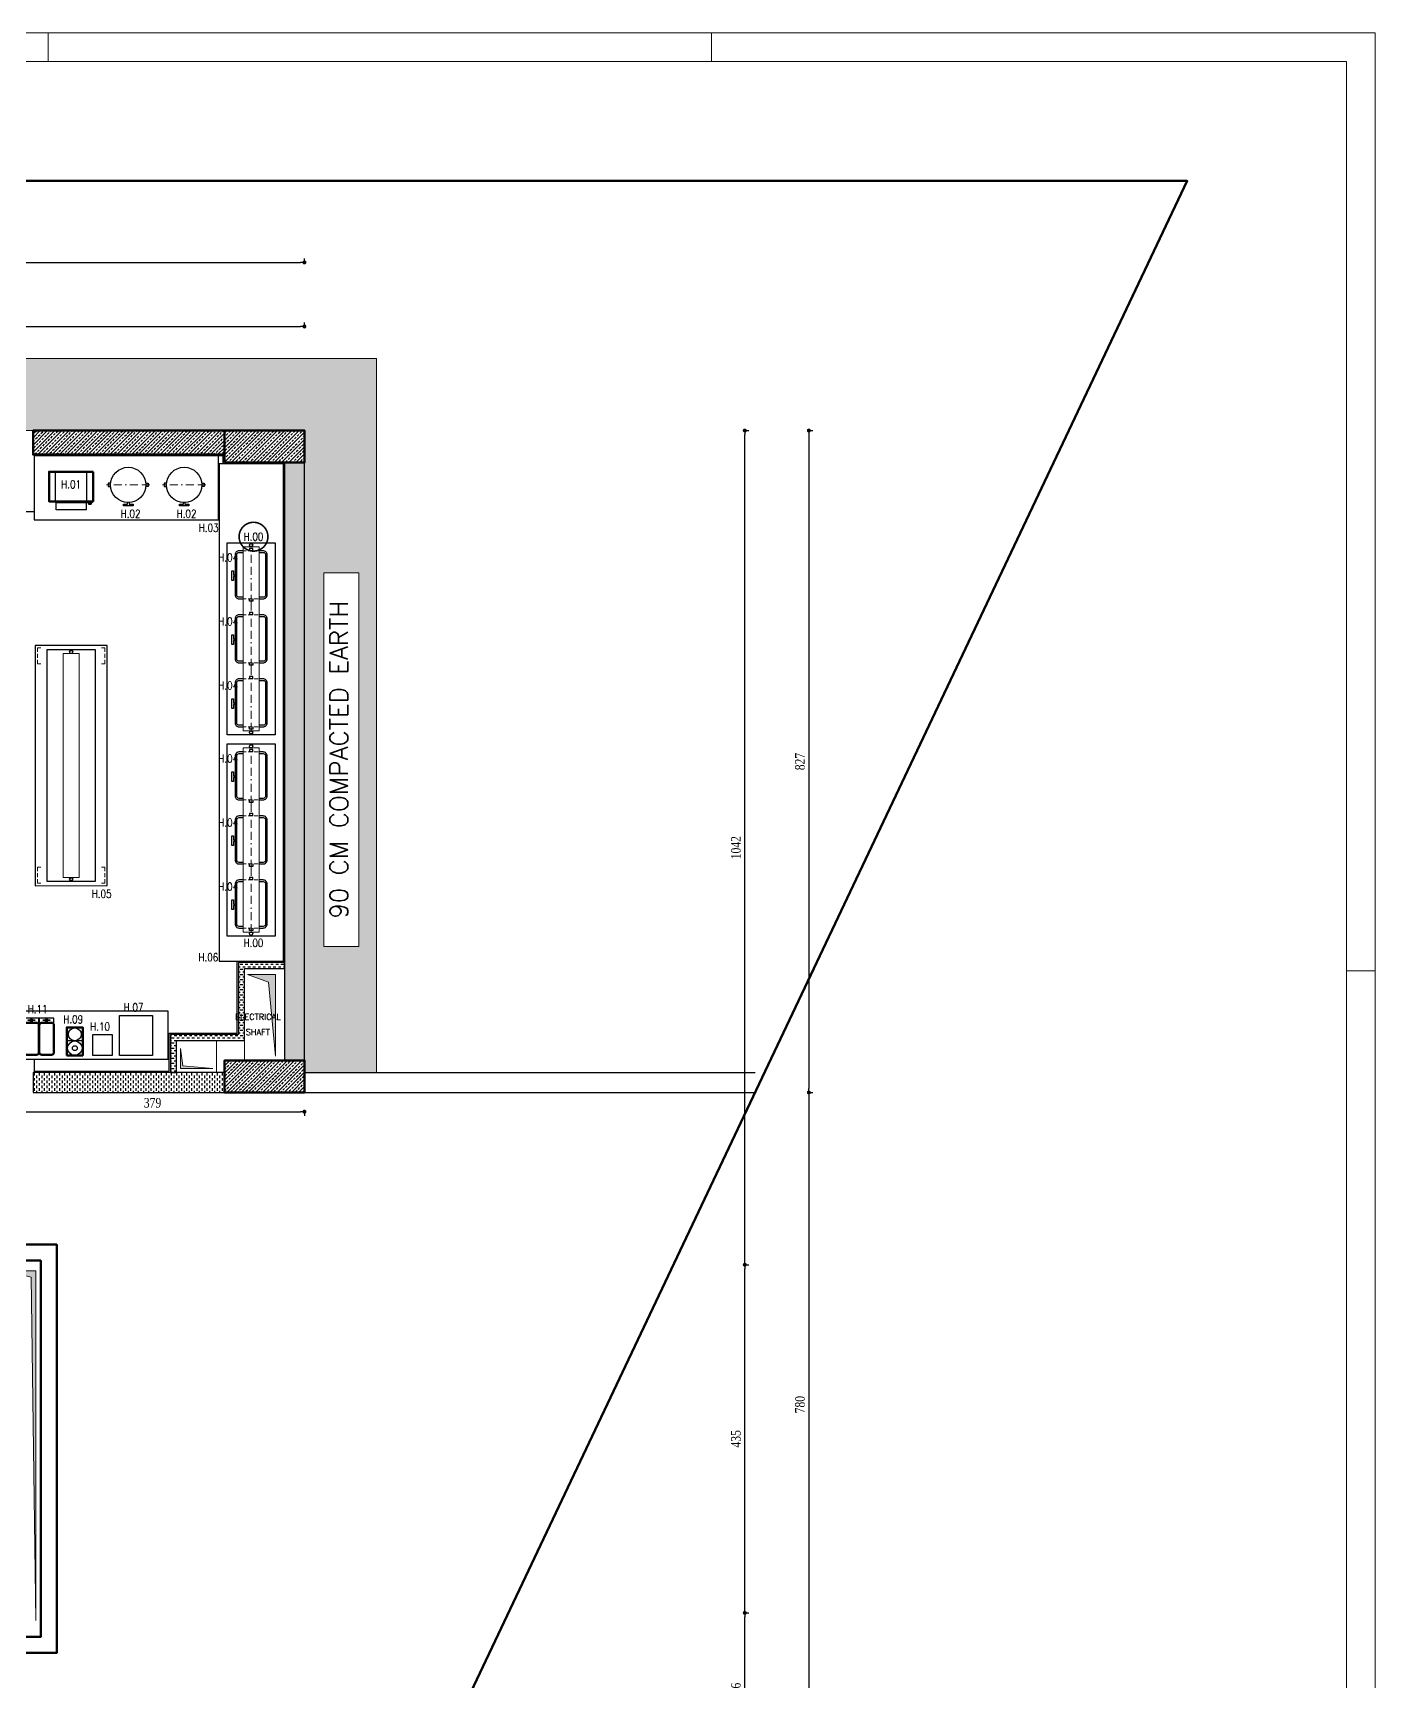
# Model space of a CAD drawing. Extents: x 820 to 5791, y 1495 to 5010.
# Drawn here: x 4115 to 5791, y 2951 to 5010 of the extents above; entities that cross this region are included whole.
import ezdxf
from ezdxf.enums import TextEntityAlignment as Align

# ---------------------------------------------------------------- set-up
doc = ezdxf.new("R2010")
doc.units = 0
doc.header["$LTSCALE"] = 20
for name, pattern in [('BORDER', [1.75, 0.5, -0.25, 0.5, -0.25, 0, -0.25]), ('CACHE', [0.375, 0.25, -0.125]), ('HIDDEN', [0.375, 0.25, -0.125])]:
    doc.linetypes.add(name, pattern=pattern)
doc.layers.get('0').update_dxf_attribs({"linetype": 'CONTINUOUS', "lineweight": 15})
doc.layers.get('DEFPOINTS').update_dxf_attribs({"linetype": 'CONTINUOUS'})
for name, color, linetype, lineweight in [('-DWG_ANA', 7, 'CONTINUOUS', 50), ('-DWG_DETAY1', 7, 'CONTINUOUS', 25), ('-DWG_DETAY2', 7, 'CONTINUOUS', 15), ('-DWG_DETAY3', 7, 'CONTINUOUS', 15), ('0_V_Dim_int', 183, 'CONTINUOUS', 9), ('0_YKA_layout', 11, 'CONTINUOUS', 18), ('_00_TT_PLASTER INTERIOR', 60, 'CONTINUOUS', 0), ('_00_TT_SHAFT SPACE', 20, 'CONTINUOUS', 0), ('DUVAR', 7, 'CONTINUOUS', 60), ('KOLON', 7, 'CONTINUOUS', 50), ('NO', 7, 'CONTINUOUS', 30), ('PLAN', 253, 'CONTINUOUS', 15), ('ölç', 63, 'CONTINUOUS', 20)]:
    doc.layers.add(name, color=color, linetype=linetype, lineweight=lineweight)
for name, color, linetype in [('1 mermer', 232, 'CONTINUOUS'), ('2_V_Wall', 43, 'CONTINUOUS'), ('2_V_Wall_Gasblock', 133, 'CONTINUOUS'), ('BL-H', 210, 'CONTINUOUS'), ('donut_hata', 7, 'CONTINUOUS'), ('Kiriş', 7, 'CONTINUOUS'), ('Oda', 7, 'CONTINUOUS'), ('TARAMA', 8, 'CONTINUOUS'), ('V_KAPLAMA_01', 71, 'CONTINUOUS')]:
    doc.layers.add(name, color=color, linetype=linetype)
doc.layers.add('_00_TT_AREA', color=140, linetype='CONTINUOUS', plot=False)
doc.layers.add('dış ölçü', color=7, linetype='CONTINUOUS', lineweight=20, true_color=0x0d6787)
doc.styles.add('ROMANS', font='romans.shx', dxfattribs={"width": 0.8})
doc.styles.get("Standard").update_dxf_attribs({"font": 'txttw.shx'})
doc.styles.add('TRS', font='times.ttf', dxfattribs={"width": 0.8})
doc.dimstyles.new('dış ölçü', dxfattribs={"dimtxt": 12, "dimasz": 5, "dimexe": 5, "dimexo": 35, "dimgap": 5, "dimtad": 1, "dimdec": 0, "dimdsep": 46, "dimtxsty": 'TRS', "dimblk": 'DOT', "dimcen": 0, "dimdle": 0.1, "dimclrd": 256, "dimclre": 256, "dimclrt": 73, "dimadec": 0, "dimazin": 0, "dimtfac": 0.3, "dimtdec": 0, "dimtix": 1, "dimtmove": 2, "dimatfit": 3, "dimldrblk": 'DOT', "dimfxl": 1, "dimfxlon": 1, "dimtolj": 1, "dimarcsym": 0})
pattern_1 = [(45, (5164.587, -4629.65), (-4.490128, 4.490128), []), (45, (5169.077, -4629.65), (-4.490128, 4.490128), [3.175, -1.5875])]

# ---------------------------------------------------------------- blocks, each defined once
blk = doc.blocks.new('_Dot')
at = {"layer": 'ölç', "color": 0, "lineweight": -2}
blk.add_line((-0.5, 0), (-1, 0), dxfattribs=at)
at = {"layer": 'ölç', "color": 0, "const_width": 0.5}
blk.add_lwpolyline([(-0.25, 0, 1), (0.25, 0, 1)], format="xyb", close=True, dxfattribs=at)
blk = doc.blocks.new('*D184')
at = {"layer": 'DEFPOINTS', "color": 0, "transparency": 16777216}
for p in [(4074.8, 3686.8), (4454.2, 3686.8), (4454.2, 3662.7)]:
    blk.add_point(p, dxfattribs=at)
at = {"layer": 'dış ölçü', "lineweight": -2, "transparency": 16777216}
for p, q in [((4074.8, 3662.7), (4074.8, 3657.7)), ((4079.8, 3662.7), (4449.2, 3662.7)), ((4454.2, 3662.7), (4454.2, 3657.7))]:
    blk.add_line(p, q, dxfattribs=at)
at = {"layer": 'dış ölçü', "lineweight": -2, "transparency": 16777216, "xscale": 5, "yscale": 5, "zscale": 5, "rotation": 180}
blk.add_blockref('_Dot', (4074.8, 3662.7), dxfattribs=at)
at = {"layer": 'dış ölçü', "lineweight": -2, "transparency": 16777216, "xscale": 5, "yscale": 5, "zscale": 5}
blk.add_blockref('_Dot', (4454.2, 3662.7), dxfattribs=at)
at = {"layer": 'dış ölçü', "color": 73, "transparency": 16777216, "insert": (4264.5, 3673.8), "char_height": 12, "attachment_point": 5, "style": 'TRS'}
blk.add_mtext('\\A1;379', dxfattribs=at)
blk = doc.blocks.new('*D185')
at = {"layer": 'DEFPOINTS', "color": 0, "transparency": 16777216}
for p in [(4454.2, 4723.7), (2055, 4531.2), (4454.2, 4531.2)]:
    blk.add_point(p, dxfattribs=at)
at = {"layer": 'dış ölçü', "lineweight": -2, "transparency": 16777216}
for p, q in [((2055, 4722.7), (2055, 4728.7)), ((2060, 4723.7), (4449.2, 4723.7)), ((4454.2, 4722.7), (4454.2, 4728.7))]:
    blk.add_line(p, q, dxfattribs=at)
at = {"layer": 'dış ölçü', "lineweight": -2, "transparency": 16777216, "xscale": 5, "yscale": 5, "zscale": 5, "rotation": 180}
blk.add_blockref('_Dot', (2055, 4723.7), dxfattribs=at)
at = {"layer": 'dış ölçü', "lineweight": -2, "transparency": 16777216, "xscale": 5, "yscale": 5, "zscale": 5}
blk.add_blockref('_Dot', (4454.2, 4723.7), dxfattribs=at)
at = {"layer": 'dış ölçü', "color": 73, "transparency": 16777216, "insert": (3254.6, 4734.8), "char_height": 12, "attachment_point": 5, "style": 'TRS'}
blk.add_mtext('\\A1;2399', dxfattribs=at)
blk = doc.blocks.new('*D186')
at = {"layer": 'DEFPOINTS', "color": 0, "transparency": 16777216}
for p in [(4454.2, 4643.7), (2055, 4451.2), (4454.2, 4451.2)]:
    blk.add_point(p, dxfattribs=at)
at = {"layer": 'dış ölçü', "lineweight": -2, "transparency": 16777216}
for p, q in [((2055, 4642.7), (2055, 4648.7)), ((2060, 4643.7), (4449.2, 4643.7)), ((4454.2, 4642.7), (4454.2, 4648.7))]:
    blk.add_line(p, q, dxfattribs=at)
at = {"layer": 'dış ölçü', "lineweight": -2, "transparency": 16777216, "xscale": 5, "yscale": 5, "zscale": 5, "rotation": 180}
blk.add_blockref('_Dot', (2055, 4643.7), dxfattribs=at)
at = {"layer": 'dış ölçü', "lineweight": -2, "transparency": 16777216, "xscale": 5, "yscale": 5, "zscale": 5}
blk.add_blockref('_Dot', (4454.2, 4643.7), dxfattribs=at)
at = {"layer": 'dış ölçü', "color": 73, "transparency": 16777216, "insert": (3254.6, 4654.8), "char_height": 12, "attachment_point": 5, "style": 'TRS'}
blk.add_mtext('\\A1;2399', dxfattribs=at)
blk = doc.blocks.new('*D187')
at = {"layer": 'DEFPOINTS', "color": 0, "transparency": 16777216}
for p in [(4848.2, 4513.7), (4848.2, 3686.8), (5084.2, 3686.8)]:
    blk.add_point(p, dxfattribs=at)
at = {"layer": 'dış ölçü', "lineweight": -2, "transparency": 16777216}
for p, q in [((5083.2, 4513.7), (5089.2, 4513.7)), ((5084.2, 4508.7), (5084.2, 3691.8)), ((5083.2, 3686.8), (5089.2, 3686.8))]:
    blk.add_line(p, q, dxfattribs=at)
at = {"layer": 'dış ölçü', "lineweight": -2, "transparency": 16777216, "xscale": 5, "yscale": 5, "zscale": 5}
for p, rotation in [((5084.2, 4513.7), 90), ((5084.2, 3686.8), 270)]:
    blk.add_blockref('_Dot', p, dxfattribs=dict(at, rotation=rotation))
at = {"layer": 'dış ölçü', "color": 73, "transparency": 16777216, "insert": (5073.1, 4100.2), "char_height": 12, "attachment_point": 5, "rotation": 90, "style": 'TRS'}
blk.add_mtext('\\A1;827', dxfattribs=at)
blk = doc.blocks.new('*D188')
at = {"layer": 'DEFPOINTS', "color": 0, "transparency": 16777216}
for p in [(4848.2, 3686.8), (4203.4, 2906.5), (5084.2, 2906.5)]:
    blk.add_point(p, dxfattribs=at)
at = {"layer": 'dış ölçü', "lineweight": -2, "transparency": 16777216}
for p, q in [((5083.2, 3686.8), (5089.2, 3686.8)), ((5084.2, 3681.8), (5084.2, 2911.5)), ((5083.2, 2906.5), (5089.2, 2906.5))]:
    blk.add_line(p, q, dxfattribs=at)
at = {"layer": 'dış ölçü', "lineweight": -2, "transparency": 16777216, "xscale": 5, "yscale": 5, "zscale": 5}
for p, rotation in [((5084.2, 3686.8), 90), ((5084.2, 2906.5), 270)]:
    blk.add_blockref('_Dot', p, dxfattribs=dict(at, rotation=rotation))
at = {"layer": 'dış ölçü', "color": 73, "transparency": 16777216, "insert": (5073.1, 3296.7), "char_height": 12, "attachment_point": 5, "rotation": 90, "style": 'TRS'}
blk.add_mtext('\\A1;780', dxfattribs=at)
blk = doc.blocks.new('*D193')
at = {"layer": 'DEFPOINTS', "color": 0, "transparency": 16777216}
for p in [(4454.2, 3686.8), (4074.8, 2906.5), (4454.2, 1729.3)]:
    blk.add_point(p, dxfattribs=at)
at = {"layer": 'dış ölçü', "lineweight": -2, "transparency": 16777216}
for p, q in [((4074.8, 1730.3), (4074.8, 1724.3)), ((4454.2, 1730.3), (4454.2, 1724.3)), ((4079.8, 1729.3), (4449.2, 1729.3))]:
    blk.add_line(p, q, dxfattribs=at)
at = {"layer": 'dış ölçü', "lineweight": -2, "transparency": 16777216, "xscale": 5, "yscale": 5, "zscale": 5, "rotation": 180}
blk.add_blockref('_Dot', (4074.8, 1729.3), dxfattribs=at)
at = {"layer": 'dış ölçü', "lineweight": -2, "transparency": 16777216, "xscale": 5, "yscale": 5, "zscale": 5}
blk.add_blockref('_Dot', (4454.2, 1729.3), dxfattribs=at)
at = {"layer": 'dış ölçü', "color": 73, "transparency": 16777216, "insert": (4264.5, 1740.4), "char_height": 12, "attachment_point": 5, "style": 'TRS'}
blk.add_mtext('\\A1;379', dxfattribs=at)
blk = doc.blocks.new('*D195')
at = {"layer": 'DEFPOINTS', "color": 0, "transparency": 16777216}
for p in [(4096.1, 3036.5), (5004.2, 3036.5), (3790.7, 2840.2)]:
    blk.add_point(p, dxfattribs=at)
at = {"layer": 'dış ölçü', "lineweight": -2, "transparency": 16777216}
for p, q in [((5003.2, 3036.5), (5009.2, 3036.5)), ((5004.2, 2845.2), (5004.2, 3031.5)), ((5003.2, 2840.2), (5009.2, 2840.2))]:
    blk.add_line(p, q, dxfattribs=at)
at = {"layer": 'dış ölçü', "lineweight": -2, "transparency": 16777216, "xscale": 5, "yscale": 5, "zscale": 5}
for p, rotation in [((5004.2, 3036.5), 90), ((5004.2, 2840.2), 270)]:
    blk.add_blockref('_Dot', p, dxfattribs=dict(at, rotation=rotation))
at = {"layer": 'dış ölçü', "color": 73, "transparency": 16777216, "insert": (4993.1, 2938.4), "char_height": 12, "attachment_point": 5, "rotation": 90, "style": 'TRS'}
blk.add_mtext('\\A1;196', dxfattribs=at)
blk = doc.blocks.new('*D196')
at = {"layer": 'DEFPOINTS', "color": 0, "transparency": 16777216}
for p in [(4090.3, 3471.5), (5004.2, 3471.5), (4096.1, 3036.5)]:
    blk.add_point(p, dxfattribs=at)
at = {"layer": 'dış ölçü', "lineweight": -2, "transparency": 16777216}
for p, q in [((5003.2, 3471.5), (5009.2, 3471.5)), ((5004.2, 3041.5), (5004.2, 3466.5)), ((5003.2, 3036.5), (5009.2, 3036.5))]:
    blk.add_line(p, q, dxfattribs=at)
at = {"layer": 'dış ölçü', "lineweight": -2, "transparency": 16777216, "xscale": 5, "yscale": 5, "zscale": 5}
for p, rotation in [((5004.2, 3471.5), 90), ((5004.2, 3036.5), 270)]:
    blk.add_blockref('_Dot', p, dxfattribs=dict(at, rotation=rotation))
at = {"layer": 'dış ölçü', "color": 73, "transparency": 16777216, "insert": (4993.1, 3254), "char_height": 12, "attachment_point": 5, "rotation": 90, "style": 'TRS'}
blk.add_mtext('\\A1;435', dxfattribs=at)
blk = doc.blocks.new('*D197')
at = {"layer": 'DEFPOINTS', "color": 0, "transparency": 16777216}
for p in [(4617.1, 4513.7), (5004.2, 4513.7), (4090.3, 3471.5)]:
    blk.add_point(p, dxfattribs=at)
at = {"layer": 'dış ölçü', "lineweight": -2, "transparency": 16777216}
for p, q in [((5003.2, 4513.7), (5009.2, 4513.7)), ((5004.2, 3476.5), (5004.2, 4508.7)), ((5003.2, 3471.5), (5009.2, 3471.5))]:
    blk.add_line(p, q, dxfattribs=at)
at = {"layer": 'dış ölçü', "lineweight": -2, "transparency": 16777216, "xscale": 5, "yscale": 5, "zscale": 5}
for p, rotation in [((5004.2, 4513.7), 90), ((5004.2, 3471.5), 270)]:
    blk.add_blockref('_Dot', p, dxfattribs=dict(at, rotation=rotation))
at = {"layer": 'dış ölçü', "color": 73, "transparency": 16777216, "insert": (4993.1, 3992.6), "char_height": 12, "attachment_point": 5, "rotation": 90, "style": 'TRS'}
blk.add_mtext('\\A1;1042', dxfattribs=at)
blk = doc.blocks.new('*U48')
for p, q in [((-10500, 8820), (-10500, 8910)), ((-8400, 8820), (-8400, 8910)), ((-12510, 90), (-12510, 8820)), ((-12510, 8820), (-90, 8820)), ((-12510, 5940), (-12600, 5940))]:
    blk.add_line(p, q)
blk.add_lwpolyline([(-12600, 0), (-12600, 8910), (0, 8910), (0, 0)], close=True)
blk = doc.blocks.new('hgghgd')
at = {"layer": '_00_TT_SHAFT SPACE'}
h = blk.add_hatch(color=252, dxfattribs=at)
h.dxf.hatch_style = 1
h.paths.add_polyline_path([(-6281.4, 8463.9), (-6246.7, 8463.9), (-6246.7, 8361.7), (-6255.1, 8454.4)])
h = blk.add_hatch(color=252, dxfattribs=at)
h.dxf.hatch_style = 1
h.paths.add_polyline_path([(-6365.2, 8371.5), (-6365.2, 8346.4), (-6324.6, 8346.4), (-6362.2, 8349.7)])
h = blk.add_hatch(color=252, dxfattribs=at)
h.dxf.hatch_style = 1
h.paths.add_polyline_path([(-6584.7, 8093.6), (-6546, 8093.6), (-6546, 7656.9), (-6551.8, 8085.6)])
for points in [[(-6235.4, 8471.4), (-6235.4, 8356.4), (-6285.4, 8356.4), (-6285.4, 8471.4)], [(-6281.4, 8463.9), (-6246.7, 8463.9), (-6246.7, 8361.7), (-6255.1, 8454.4)], [(-6370.2, 8341.4), (-6320.2, 8341.4), (-6320.2, 8381.4), (-6370.2, 8381.4)], [(-6365.2, 8371.5), (-6365.2, 8346.4), (-6324.6, 8346.4), (-6362.2, 8349.7)], [(-6589.5, 8106.2), (-6539.7, 8106.2), (-6539.7, 7636.2), (-6589.5, 7636.2)], [(-6584.7, 8093.6), (-6546, 8093.6), (-6546, 7656.9), (-6551.8, 8085.6)]]:
    blk.add_lwpolyline(points, close=True, dxfattribs=at)
at = {"layer": 'Oda'}
for s, p in [('ELECTRICAL', (-6268.5, 8407.2)), ('SHAFT', (-6268.5, 8388.2))]:
    blk.add_text(s, height=7.5, dxfattribs=at).set_placement(p, align=Align.CENTER)
blk = doc.blocks.new('ozl-Çorba potu')
at = {"layer": '-DWG_DETAY1', "color": 0, "linetype": 'Continuous'}
for points in [[(5, -20), (2, -20), (2, -24), (5, -24)], [(49, -20), (52, -20), (52, -24), (49, -24)], [(28, -44), (28, -46), (33, -46), (33, -48), (21, -48), (21, -46), (26, -46), (26, -44)]]:
    blk.add_lwpolyline(points, dxfattribs=at)
blk.add_circle((27, -22), 22, dxfattribs=at)
at = {"layer": '-DWG_DETAY2', "color": 0, "linetype": 'BORDER'}
blk.add_lwpolyline([(54, -22), (0, -22)], dxfattribs=at)
at = {"layer": 'NO', "linetype": 'Continuous', "style": 'ROMANS', "width": 0.8}
blk.add_attdef('NO', text='', height=10, dxfattribs=at).set_placement((30, -58), align=Align.MIDDLE)
blk = doc.blocks.new('HAT-TK135B')
at = {"layer": '-DWG_ANA', "color": 0}
blk.add_lwpolyline([(55, 0), (55, -37.1), (0, -37.1), (0, 0)], close=True, dxfattribs=at)
at = {"layer": '-DWG_DETAY1', "color": 0}
for points in [[(8, -37.1), (8, 0)], [(47, -37.1), (47, 0)], [(48.9, -39.1), (49.2, -40.6), (51, -40.6)], [(49.6, -40.5), (49.4, -39.1)], [(50.8, -40.5), (50.8, -39.1)], [(50.8, -40.6), (50.8, -40.6)], [(52.7, -39.1), (52.4, -40.6), (51, -40.6)], [(52, -40.5), (52.2, -39.1)], [(52, -40.6), (52, -40.6)]]:
    blk.add_lwpolyline(points, dxfattribs=at)
for points in [[(8.9, -47.5), (8.9, -38.3), (46.2, -38.3), (46.2, -47.5)], [(53.2, -38), (47.3, -38), (47.9, -38.6), (53.1, -38.6), (53.9, -38.6), (54.3, -38)], [(52.4, -38.7), (48.2, -38.7), (48.6, -39.1), (50.3, -39.1), (53.1, -39.1), (53.5, -38.7)]]:
    blk.add_lwpolyline(points, close=True, dxfattribs=at)
for centre, radius, start, end in [((49.1, -39.6), 1.02, 277.0654, 302.5842), ((50.2, -39.3), 1.33, 243.2211, 296.4923), ((51.4, -39.3), 1.33, 243.5922, 296.8635), ((52.5, -39.6), 1.02, 237.5003, 263.0191)]:
    blk.add_arc(centre, radius, start, end, dxfattribs=at)
at = {"layer": 'NO', "linetype": 'Continuous', "style": 'ROMANS', "width": 0.8}
blk.add_attdef('NO', text='', height=10, dxfattribs=at).set_placement((27.5, -15.8), align=Align.MIDDLE)
blk = doc.blocks.new('ANI-M200')
at = {"layer": '-DWG_ANA', "color": 0}
blk.add_lwpolyline([(20, 0), (20, -35), (0, -35), (0, 0)], close=True, dxfattribs=at)
at = {"layer": '-DWG_DETAY1', "color": 0}
blk.add_lwpolyline([(0, -18), (20, -18)], dxfattribs=at)
for centre, radius in [((10, -9), 9), ((10, -26.3), 8), ((10, -9), 3)]:
    blk.add_circle(centre, radius, dxfattribs=at)
at = {"layer": 'NO', "linetype": 'Continuous', "style": 'ROMANS', "width": 0.8}
blk.add_attdef('NO', text='', height=10, dxfattribs=at).set_placement((12, -45), align=Align.MIDDLE)
blk = doc.blocks.new('ozl-Süt soğutucu 240x260x340 mm')
at = {"layer": '-DWG_DETAY1', "color": 0, "linetype": 'Continuous'}
blk.add_lwpolyline([(0, 0), (24, 0), (24, -26), (0, -26)], close=True, dxfattribs=at)
at = {"layer": 'NO', "linetype": 'Continuous', "style": 'ROMANS', "width": 0.8}
blk.add_attdef('NO', text='', height=10, dxfattribs=at).set_placement((15, -36), align=Align.MIDDLE)
blk = doc.blocks.new('ozl-AUTO SÜPER OTOMATİK ESPRESSO KAHVE MAK')
at = {"layer": '-DWG_DETAY1', "color": 0, "linetype": 'Continuous'}
blk.add_lwpolyline([(0, 0), (41, 0), (41, -50), (0, -50)], close=True, dxfattribs=at)
at = {"layer": 'NO', "linetype": 'Continuous', "style": 'ROMANS', "width": 0.8}
blk.add_attdef('NO', text='', height=10, dxfattribs=at).set_placement((23.5, -60), align=Align.MIDDLE)
blk = doc.blocks.new('ozl-Soğuk Servis Ünitesi')
at = {"layer": '-DWG_DETAY1', "color": 0, "linetype": 'Continuous'}
for points in [[(90, -300), (90, 0), (0, 0), (0, -300.1)], [(75, -5), (75, -295), (15, -295), (15, -5)]]:
    blk.add_lwpolyline(points, close=True, dxfattribs=at)
for centre in [(45, -8), (45, -292)]:
    blk.add_circle(centre, 2, dxfattribs=at)
at = {"layer": '-DWG_DETAY2', "color": 0, "linetype": 'HIDDEN'}
for points in [[(7, -3), (3, -3), (3, -23), (7, -23)], [(83, -3), (87, -3), (87, -23), (83, -23)], [(7, -277), (3, -277), (3, -297), (7, -297)], [(83, -277), (87, -277), (87, -297), (83, -297)]]:
    blk.add_lwpolyline(points, dxfattribs=at)
at = {"layer": '-DWG_DETAY2', "color": 0, "linetype": 'Continuous'}
blk.add_lwpolyline([(55, -10), (55, -290), (35, -290), (35, -10)], close=True, dxfattribs=at)
at = {"layer": 'NO', "linetype": 'Continuous', "style": 'ROMANS', "width": 0.8}
blk.add_attdef('NO', text='', height=10, dxfattribs=at).set_placement((48, -300.1), align=Align.MIDDLE)
blk = doc.blocks.new('ozl-Chafing Dish')
at = {"layer": '-DWG_DETAY1', "color": 0, "linetype": 'Continuous'}
for points in [[(26, -3), (26, 0), (22, 0), (22, -3)], [(26, -3), (22, -3)], [(4, -35), (2, -35), (2, -40), (0, -40), (0, -28), (2, -28), (2, -33), (4, -33)], [(26, -63), (26, -66), (22, -66), (22, -63)]]:
    blk.add_lwpolyline(points, dxfattribs=at)
for points in [[(14, -3), (9, -3, 0.414214), (4, -8), (4, -58, 0.414214), (9, -63), (14, -63)], [(14, -61), (9, -61, -0.414214), (6, -58), (6, -8, -0.414214), (9, -5), (14, -5)], [(34, -63), (39, -63, 0.414214), (44, -58), (44, -8, 0.414214), (39, -3), (34, -3)], [(34, -5), (39, -5, -0.414214), (42, -8), (42, -58, -0.414214), (39, -61), (34, -61)]]:
    blk.add_lwpolyline(points, format="xyb", dxfattribs=at)
at = {"layer": '-DWG_DETAY3', "color": 0, "linetype": 'HIDDEN'}
for points in [[(33, -3), (15, -3)], [(33, -63), (15, -63)]]:
    blk.add_lwpolyline(points, dxfattribs=at)
at = {"layer": 'NO', "linetype": 'Continuous', "style": 'ROMANS', "width": 0.8}
blk.add_attdef('NO', text='', height=10, dxfattribs=at).set_placement((27, -68), align=Align.MIDDLE)
blk = doc.blocks.new('ozl-Servis Ünitesi 620x80')
at = {"layer": '-DWG_DETAY1', "color": 0, "linetype": 'Continuous'}
blk.add_lwpolyline([(80, 0), (0, 0), (0, -621.4), (80, -621.4)], close=True, dxfattribs=at)
at = {"layer": 'NO', "linetype": 'Continuous', "style": 'ROMANS', "width": 0.8}
blk.add_attdef('NO', text='', height=10, dxfattribs=at).set_placement((34.3, -630.4), align=Align.MIDDLE)
blk = doc.blocks.new('ozl-Nötr Servis Ünitesi 230x80')
at = {"layer": '-DWG_DETAY1', "color": 0, "linetype": 'Continuous'}
blk.add_lwpolyline([(0, 0), (0, -80), (230, -80), (230, 0)], close=True, dxfattribs=at)
at = {"layer": 'NO', "linetype": 'Continuous', "style": 'ROMANS', "width": 0.8}
blk.add_attdef('NO', text='', height=10, dxfattribs=at).set_placement((118, -90), align=Align.MIDDLE)
blk = doc.blocks.new('ozl-Nötr Servis Ünitesi 270x60')
at = {"layer": '-DWG_DETAY1', "color": 0, "linetype": 'Continuous'}
blk.add_lwpolyline([(270.2, -60), (270.2, 0), (0, 0), (0, -60)], close=True, dxfattribs=at)
at = {"layer": 'NO', "linetype": 'Continuous', "style": 'ROMANS', "width": 0.8}
blk.add_attdef('NO', text='', height=10, dxfattribs=at).set_placement((138.1, -70), align=Align.MIDDLE)
blk = doc.blocks.new('ozl-Nefeslik 240cm')
at = {"layer": '-DWG_DETAY1', "color": 0, "linetype": 'Continuous'}
blk.add_lwpolyline([(60, 0), (60, -240), (0, -240), (0, 0)], close=True, dxfattribs=at)
for centre in [(30, -3), (30, -237)]:
    blk.add_circle(centre, 2, dxfattribs=at)
at = {"layer": '-DWG_DETAY2', "color": 0, "linetype": 'Continuous'}
blk.add_lwpolyline([(40, -5), (40, -235), (20, -235), (20, -5)], close=True, dxfattribs=at)
at = {"layer": '-DWG_DETAY2', "color": 0, "linetype": 'BORDER'}
for points in [[(30, -75), (30, -5)], [(30, -155), (30, -75)], [(30, -235), (30, -155)]]:
    blk.add_lwpolyline(points, dxfattribs=at)
at = {"layer": 'NO', "linetype": 'Continuous', "style": 'ROMANS', "width": 0.8}
blk.add_attdef('NO', text='', height=10, dxfattribs=at).set_placement((33, -251.3), align=Align.MIDDLE)
blk = doc.blocks.new('1UG-USM40')
at = {"layer": '-DWG_ANA', "color": 0}
for points in [[(3, -40), (15.2, -40, 0.414214), (18.2, -37), (18.2, -3, 0.414214), (15.2, 0), (3, 0, 0.414214), (0, -3), (0, -37, 0.414214)], [(21.8, -40), (34, -40, 0.414214), (37, -37), (37, -3, 0.414214), (34, 0), (21.8, 0, 0.414214), (18.8, -3), (18.8, -37, 0.414214)]]:
    blk.add_lwpolyline(points, format="xyb", close=True, dxfattribs=at)
at = {"layer": '-DWG_DETAY1', "color": 0}
for points in [[(0, -39.3), (0, -45.9), (18.2, -45.9), (18.2, -39.3)], [(7.8, -40), (7.8, -42.3)], [(10.8, -42.3), (10.8, -40)], [(18.8, -39.3), (18.8, -45.9), (37, -45.9), (37, -39.3)], [(26.6, -40), (26.6, -42.3)], [(29.6, -42.3), (29.6, -40)]]:
    blk.add_lwpolyline(points, dxfattribs=at)
for points in [[(9.4, -43.8), (5.1, -43.8), (5.1, -42.7), (9.4, -42.7), (13.4, -42.7), (13.4, -43.8)], [(28.2, -43.8), (23.9, -43.8), (23.9, -42.7), (28.2, -42.7), (32.2, -42.7), (32.2, -43.8)]]:
    blk.add_lwpolyline(points, close=True, dxfattribs=at)
at = {"layer": '-DWG_DETAY1', "color": 0, "linetype": 'Continuous'}
for points in [[(11, -42.7, 0.73166), (7.6, -42.7)], [(29.8, -42.7, 0.73166), (26.3, -42.7)]]:
    blk.add_lwpolyline(points, format="xyb", dxfattribs=at)
at = {"layer": 'PLAN', "color": 0, "linetype": 'Continuous'}
for points in [[(7.6, -43.8, 0.722359), (11, -43.8)], [(26.3, -43.8, 0.722359), (29.8, -43.8)]]:
    blk.add_lwpolyline(points, format="xyb", dxfattribs=at)
at = {"layer": 'NO', "linetype": 'Continuous', "style": 'ROMANS', "width": 0.8}
blk.add_attdef('NO', text='', height=10, dxfattribs=at).set_placement((20.2, -57), align=Align.MIDDLE)

msp = doc.modelspace()

# ---------------------------------------------------------------- hatches: boundary and pattern name
at = {"layer": '2_V_Wall_Gasblock'}
h = msp.add_hatch(dxfattribs=at)
h.set_pattern_fill('DASH', color=256, style=0)
h.set_pattern_definition([(0, (4957.0874, 260.7083), (3.175, 3.175), [3.175, -3.175])])
h.paths.add_polyline_path([(4429.4, 3726.8), (4454.4, 3726.8), (4454.4, 4473.7), (4429.4, 4473.7)])
h = msp.add_hatch(dxfattribs=at)
h.set_pattern_fill('DASH', color=256, style=0)
h.set_pattern_definition([(0, (5164.5872, 370.35), (3.175, 3.175), [3.175, -3.175])])
edge = h.paths.add_edge_path()
edge.add_line((4294.4, 3711.8), (4294.4, 3751.8))
edge.add_line((4294.4, 3751.8), (4379.2, 3751.8))
edge.add_line((4379.2, 3751.8), (4379.2, 3841.8))
edge.add_line((4379.2, 3841.8), (4429.2, 3841.8))
edge.add_line((4429.2, 3841.8), (4429.2, 3849.3))
edge.add_line((4429.2, 3849.3), (4371.7, 3849.3))
edge.add_line((4371.7, 3849.3), (4371.7, 3759.3))
edge.add_line((4371.7, 3759.3), (4286.9, 3759.3))
edge.add_line((4286.9, 3759.3), (4286.9, 3711.8))
edge.add_line((4286.9, 3711.8), (4294.4, 3711.8))
h = msp.add_hatch(dxfattribs=at)
h.set_pattern_fill('DASH', color=256, angle=-90, style=0)
h.set_pattern_definition([(270, (141.4097, 3184.0575), (3.175, -3.175), [3.175, -3.175])])
h.paths.add_polyline_path([(4115.2, 3711.8), (4115.2, 3686.8), (4354.4, 3686.8), (4354.4, 3711.8)])
at = {"layer": 'TARAMA', "lineweight": 9}
h = msp.add_hatch(dxfattribs=at)
h.set_pattern_fill('AR-CONC', color=256, scale=0.091)
h.set_pattern_definition([(50, (-28284.552, -46.166), (16.578805, -1.450457), [1.73355, -19.06905]), (355, (-28284.552, -46.166), (-3.207151, 17.386173), [1.38684, -15.255293]), (100.451445, (-28283.17, -46.287), (13.3716535, 15.9357154), [1.473291, -16.206212]), (46.1842, (-28284.552, -41.543), (24.668193, -3.825852), [2.600325, -28.603575]), (96.63556, (-28282.496, -41.862), (21.603776, 22.515777), [2.209937, -24.30934]), (351.18415, (-28284.552, -41.543), (21.603776, 22.515777), [2.080257, -22.882836]), (21, (-28282.24, -42.699), (13.7969096, -9.306133), [1.73355, -19.06905]), (326, (-28282.24, -42.699), (5.623985, 16.761105), [1.38684, -15.25524]), (71.451445, (-28281.09, -43.474), (19.420894, 7.454972), [1.473291, -16.206184]), (37.5, (-28284.552, -46.166), (0.2810629, 7.6945085), [0, -15.070328, 0, -15.48638, 0, -15.313025]), (7.5, (-28284.552, -46.166), (6.0805893, 9.1164323), [0, -8.829548, 0, -14.723618, 0, -5.836285]), (327.5, (-28289.706, -46.166), (12.3387442, -0.5213157), [0, -5.7785, 0, -18.02892, 0, -23.92299]), (317.5, (-28292.018, -46.166), (13.4797555, 2.3138107), [0, -7.51205, 0, -11.973052, 0, -16.98879])])
h.paths.add_polyline_path([(4522.2, 3869.1), (4522.2, 4336.1), (4478.4, 4336.1), (4478.4, 3869.1)], flags=16)
h.paths.add_polyline_path([(3074, 4542.3), (3541, 4542.3), (3541, 4586.1), (3074, 4586.1)], flags=16)
h.paths.add_polyline_path([(4454.4, 3711.8), (4544.2, 3711.8), (4544.2, 4603.7), (2374.8, 4603.7), (2374.8, 4513.7), (4454.4, 4513.7)])
at = {"layer": 'TARAMA'}
h = msp.add_hatch(dxfattribs=at)
h.set_pattern_fill('ANSI33', color=256)
h.set_pattern_definition(pattern_1)
h.paths.add_polyline_path([(4354.4, 4513.7), (4354.4, 4483.7), (4115.2, 4483.7), (4115.2, 4513.7)])
h = msp.add_hatch(dxfattribs=at)
h.set_pattern_fill('ANSI33', color=256)
h.set_pattern_definition(pattern_1)
h.paths.add_polyline_path([(4354.4, 4473.7), (4354.4, 4513.7), (4454.4, 4513.7), (4454.4, 4473.7)])
h = msp.add_hatch(dxfattribs=at)
h.set_pattern_fill('ANSI33', color=256)
h.set_pattern_definition(pattern_1)
h.paths.add_polyline_path([(4354.4, 3686.8), (4354.4, 3726.8), (4454.4, 3726.8), (4454.4, 3686.8)])

# ---------------------------------------------------------------- linework, layer by layer
at = {"layer": '0_V_Dim_int'}
msp.add_lwpolyline([(4522.2, 3869.1), (4522.2, 4336.1), (4478.4, 4336.1), (4478.4, 3869.1)], close=True, dxfattribs=at)
at = {"layer": '1 mermer'}
msp.add_lwpolyline([(4364.7, 3850.8), (4429.2, 3850.8)], dxfattribs=at)
at = {"layer": '2_V_Wall'}
for points in [[(4429.4, 3726.8), (4454.4, 3726.8), (4454.4, 4473.7), (4429.4, 4473.7)], [(4115.2, 3711.8), (4115.2, 3686.8), (4354.4, 3686.8), (4354.4, 3711.8)]]:
    msp.add_lwpolyline(points, close=True, dxfattribs=at)
msp.add_lwpolyline([(4294.4, 3711.8), (4294.4, 3751.8), (4379.2, 3751.8), (4379.2, 3841.8), (4429.2, 3841.8), (4429.2, 3849.3), (4371.7, 3849.3), (4371.7, 3759.3), (4286.9, 3759.3), (4286.9, 3711.8), (4294.4, 3711.8)], dxfattribs=at)
at = {"layer": '_00_TT_AREA'}
for p, q in [((4352.9, 4482.2), (4116.7, 4482.2)), ((4116.7, 4482.2), (4116.7, 4412.2)), ((4352.9, 4472.2), (4352.9, 4482.2)), ((4427.9, 4472.2), (4352.9, 4472.2)), ((4427.9, 3850.8), (4427.9, 4472.2)), ((4116.7, 4412.2), (4073.7, 4412.2)), ((4370.2, 3760.8), (4370.2, 3850.8)), ((4370.2, 3850.8), (4427.9, 3850.8)), ((4285.4, 3713.3), (4285.4, 3760.8)), ((4285.4, 3760.8), (4370.2, 3760.8)), ((4013.7, 3728.3), (4116.7, 3728.3)), ((4116.7, 3728.3), (4116.7, 3713.3)), ((4116.7, 3713.3), (4285.4, 3713.3))]:
    msp.add_line(p, q, dxfattribs=at)
at = {"layer": '_00_TT_PLASTER INTERIOR'}
msp.add_lwpolyline([(3446.4, 4413.7), (3446.4, 4482.2), (4073.7, 4482.2), (4073.7, 4412.2), (4116.7, 4412.2), (4116.7, 4482.2), (4352.9, 4482.2), (4352.9, 4472.2), (4427.9, 4472.2), (4427.9, 3850.8), (4370.2, 3850.8), (4370.2, 3760.8), (4285.4, 3760.8), (4285.4, 3713.3), (4116.7, 3713.3), (4116.7, 3728.3), (4013.7, 3728.3), (4013.6, 3685.2), (4048.3, 3685.3), (4048.4, 3459.1)], dxfattribs=at)
at = {"layer": 'donut_hata', "color": 3, "linetype": 'Continuous', "const_width": 2}
msp.add_lwpolyline([(4372.6, 4381.1, 1), (4408.6, 4381.1, 1)], format="xyb", close=True, dxfattribs=at)
at = {"layer": 'DUVAR'}
msp.add_lwpolyline([(2055, 4825.7), (5556.9, 4825.7), (4097.1, 1745), (2055, 1745)], close=True, dxfattribs=at)
at = {"layer": 'Kiriş', "color": 4, "linetype": 'CACHE', "lineweight": -3, "ltscale": 50}
for points in [[(4429.4, 3726.8), (4454.4, 3726.8), (4454.4, 4473.7), (4429.4, 4473.7)], [(4115.2, 3686.8), (4354.4, 3686.8), (4354.4, 3711.8), (4115.2, 3711.8)]]:
    msp.add_lwpolyline(points, close=True, dxfattribs=at)
at = {"layer": 'KOLON'}
for points in [[(4354.4, 4513.7), (4354.4, 4483.7), (4115.2, 4483.7), (4115.2, 4513.7)], [(4354.4, 4473.7), (4354.4, 4513.7), (4454.4, 4513.7), (4454.4, 4473.7)], [(4354.4, 3686.8), (4354.4, 3726.8), (4454.4, 3726.8), (4454.4, 3686.8)], [(4075, 3496.6), (4144.8, 3496.6), (4144.8, 2986.5), (4075, 2986.5), (4075, 3006.5), (4124.8, 3006.5), (4124.8, 3476.6), (4075, 3476.6)]]:
    msp.add_lwpolyline(points, close=True, dxfattribs=at)
at = {"layer": 'TARAMA', "lineweight": 9}
msp.add_lwpolyline([(4544.2, 3711.8), (4544.2, 4603.7), (2374.8, 4603.7), (2374.8, 4513.7), (4454.4, 4513.7), (4454.4, 3711.8)], dxfattribs=at)
at = {"layer": 'V_KAPLAMA_01'}
for points in [[(4454.2, 3711.8), (5017.2, 3711.8)], [(4454.2, 3686.8), (5017.2, 3686.8)]]:
    msp.add_lwpolyline(points, dxfattribs=at)

# ---------------------------------------------------------------- block references
at = {"layer": '0_YKA_layout', "xscale": -0.3945508202554345, "yscale": 0.3945508202554345, "zscale": 0.3945508202554345}
msp.add_blockref('*U48', (820, 1495), dxfattribs=at)
at = {"layer": '_00_TT_SHAFT SPACE'}
msp.add_blockref('hgghgd', (10664.6, -4629.7), dxfattribs=at)
at = {"layer": 'BL-H', "linetype": 'Continuous'}
ref = msp.add_blockref('ozl-Nötr Servis Ünitesi 230x80', (4116.7, 4482.2), dxfattribs=at)
ref.add_attrib('NO', 'H.03', dxfattribs={"layer": 'NO', "linetype": 'Continuous', "height": 10, "style": 'ROMANS', "width": 0.8}).set_placement((4334.6, 4392.2), align=Align.MIDDLE)
ref = msp.add_blockref('ozl-Servis Ünitesi 620x80', (4347.9, 4472.2), dxfattribs=at)
ref.add_attrib('NO', 'H.06', dxfattribs={"layer": 'NO', "linetype": 'Continuous', "height": 10, "style": 'ROMANS', "width": 0.8}).set_placement((4334.2, 3855.6), align=Align.MIDDLE)
for name, p, values in [('HAT-TK135B', (4135.3, 4462.3), {'NO': 'H.01'}), ('ozl-Çorba potu', (4207.1, 4467.8), {'NO': 'H.02'}), ('ozl-Çorba potu', (4277, 4467.8), {'NO': 'H.02'})]:
    msp.add_blockref(name, p, dxfattribs=at).add_auto_attribs(values)
ref = msp.add_blockref('ozl-Nefeslik 240cm', (4357.6, 4373.5), dxfattribs=at)
ref.add_attrib('NO', 'H.00', dxfattribs={"layer": 'NO', "linetype": 'Continuous', "height": 10, "style": 'ROMANS', "width": 0.8}).set_placement((4390.6, 4381.1), align=Align.MIDDLE)
ref = msp.add_blockref('ozl-Chafing Dish', (4363.6, 4366.5), dxfattribs=at)
ref.add_attrib('NO', 'H.04', dxfattribs={"layer": 'NO', "linetype": 'Continuous', "height": 10, "style": 'ROMANS', "width": 0.8}).set_placement((4358.9, 4355.2), align=Align.MIDDLE)
ref = msp.add_blockref('ozl-Chafing Dish', (4363.6, 4286.5), dxfattribs=at)
ref.add_attrib('NO', 'H.04', dxfattribs={"layer": 'NO', "linetype": 'Continuous', "height": 10, "style": 'ROMANS', "width": 0.8}).set_placement((4358.9, 4275.2), align=Align.MIDDLE)
ref = msp.add_blockref('ozl-Soğuk Servis Ünitesi', (4117.9, 4245.2), dxfattribs=at)
ref.add_attrib('NO', 'H.05', dxfattribs={"layer": 'NO', "linetype": 'Continuous', "height": 10, "style": 'ROMANS', "width": 0.8}).set_placement((4200.9, 3934.9), align=Align.MIDDLE)
ref = msp.add_blockref('ozl-Chafing Dish', (4363.6, 4206.5), dxfattribs=at)
ref.add_attrib('NO', 'H.04', dxfattribs={"layer": 'NO', "linetype": 'Continuous', "height": 10, "style": 'ROMANS', "width": 0.8}).set_placement((4358.9, 4195.2), align=Align.MIDDLE)
ref = msp.add_blockref('ozl-Nefeslik 240cm', (4357.6, 4122.2), dxfattribs=at)
ref.add_attrib('NO', 'H.00', dxfattribs={"layer": 'NO', "linetype": 'Continuous', "height": 10, "style": 'ROMANS', "width": 0.8}).set_placement((4390.6, 3873.6), align=Align.MIDDLE)
ref = msp.add_blockref('ozl-Chafing Dish', (4363.6, 4115.2), dxfattribs=at)
ref.add_attrib('NO', 'H.04', dxfattribs={"layer": 'NO', "linetype": 'Continuous', "height": 10, "style": 'ROMANS', "width": 0.8}).set_placement((4358.9, 4103.9), align=Align.MIDDLE)
ref = msp.add_blockref('ozl-Chafing Dish', (4363.6, 4035.2), dxfattribs=at)
ref.add_attrib('NO', 'H.04', dxfattribs={"layer": 'NO', "linetype": 'Continuous', "height": 10, "style": 'ROMANS', "width": 0.8}).set_placement((4358.9, 4023.9), align=Align.MIDDLE)
ref = msp.add_blockref('ozl-Chafing Dish', (4363.6, 3955.2), dxfattribs=at)
ref.add_attrib('NO', 'H.04', dxfattribs={"layer": 'NO', "linetype": 'Continuous', "height": 10, "style": 'ROMANS', "width": 0.8}).set_placement((4358.9, 3943.9), align=Align.MIDDLE)
ref = msp.add_blockref('ozl-Nötr Servis Ünitesi 270x60', (4013.7, 3788.3), dxfattribs=at)
ref.add_attrib('NO', 'H.08', dxfattribs={"layer": 'NO', "linetype": 'Continuous', "height": 10, "style": 'ROMANS', "width": 0.8}).set_placement((4023.7, 3795.3), align=Align.MIDDLE)
ref = msp.add_blockref('1UG-USM40', (4141.3, 3733.8), dxfattribs=dict(at, rotation=180))
ref.add_attrib('NO', 'H.11', dxfattribs={"layer": 'NO', "linetype": 'Continuous', "height": 10, "rotation": 360, "style": 'ROMANS', "width": 0.8}).set_placement((4121.1, 3790.8), align=Align.MIDDLE)
ref = msp.add_blockref('ozl-AUTO SÜPER OTOMATİK ESPRESSO KAHVE MAK', (4264.3, 3733.1), dxfattribs=dict(at, rotation=180))
ref.add_attrib('NO', 'H.07', dxfattribs={"layer": 'NO', "linetype": 'Continuous', "height": 10, "rotation": 360, "style": 'ROMANS', "width": 0.8}).set_placement((4240.8, 3793.1), align=Align.MIDDLE)
ref = msp.add_blockref('ANI-M200', (4177.4, 3733.1), dxfattribs=dict(at, rotation=180))
ref.add_attrib('NO', 'H.09', dxfattribs={"layer": 'NO', "linetype": 'Continuous', "height": 10, "rotation": 360, "style": 'ROMANS', "width": 0.8}).set_placement((4165.4, 3778.1), align=Align.MIDDLE)
ref = msp.add_blockref('ozl-Süt soğutucu 240x260x340 mm', (4214, 3733.1), dxfattribs=dict(at, rotation=180))
ref.add_attrib('NO', 'H.10', dxfattribs={"layer": 'NO', "linetype": 'Continuous', "height": 10, "rotation": 360, "style": 'ROMANS', "width": 0.8}).set_placement((4199, 3769.1), align=Align.MIDDLE)

# ---------------------------------------------------------------- texts
at = {"layer": 'Oda'}
msp.add_text('90 CM COMPACTED EARTH', height=22.5, rotation=90, dxfattribs=at).set_placement((4508.6, 4102.6), align=Align.CENTER)

# ---------------------------------------------------------------- dimensions: what is measured, and where the dimension line sits
at = {"layer": 'dış ölçü'}
for base, p1, p2, picture, middle in [((4454.2, 4723.7), (2055, 4531.2), (4454.2, 4531.2), '*D185', (3254.6, 4734.8)), ((4454.2, 4643.7), (2055, 4451.2), (4454.2, 4451.2), '*D186', (3254.6, 4654.8)), ((4454.2, 3662.7), (4074.8, 3686.8), (4454.2, 3686.8), '*D184', (4264.5, 3673.8)), ((4454.2, 1729.3), (4074.8, 2906.5), (4454.2, 3686.8), '*D193', (4264.5, 1740.4))]:
    dim = msp.add_linear_dim(base=base, p1=p1, p2=p2, dimstyle='dış ölçü', dxfattribs=at)
    dim.commit()
    dim.dimension.update_dxf_attribs({"geometry": picture, "text_midpoint": middle})
for base, p1, p2, picture, middle in [((5004.2, 4513.7), (4090.3, 3471.5), (4617.1, 4513.7), '*D197', (4993.1, 3992.6)), ((5084.2, 3686.8), (4848.2, 4513.7), (4848.2, 3686.8), '*D187', (5073.1, 4100.2)), ((5084.2, 2906.5), (4848.2, 3686.8), (4203.4, 2906.5), '*D188', (5073.1, 3296.7)), ((5004.2, 3471.5), (4096.1, 3036.5), (4090.3, 3471.5), '*D196', (4993.1, 3254)), ((5004.2, 3036.5), (3790.7, 2840.2), (4096.1, 3036.5), '*D195', (4993.1, 2938.4))]:
    dim = msp.add_linear_dim(base=base, p1=p1, p2=p2, angle=90, dimstyle='dış ölçü', dxfattribs=at)
    dim.commit()
    dim.dimension.update_dxf_attribs({"geometry": picture, "text_midpoint": middle})

doc.saveas('drawing.dxf')
